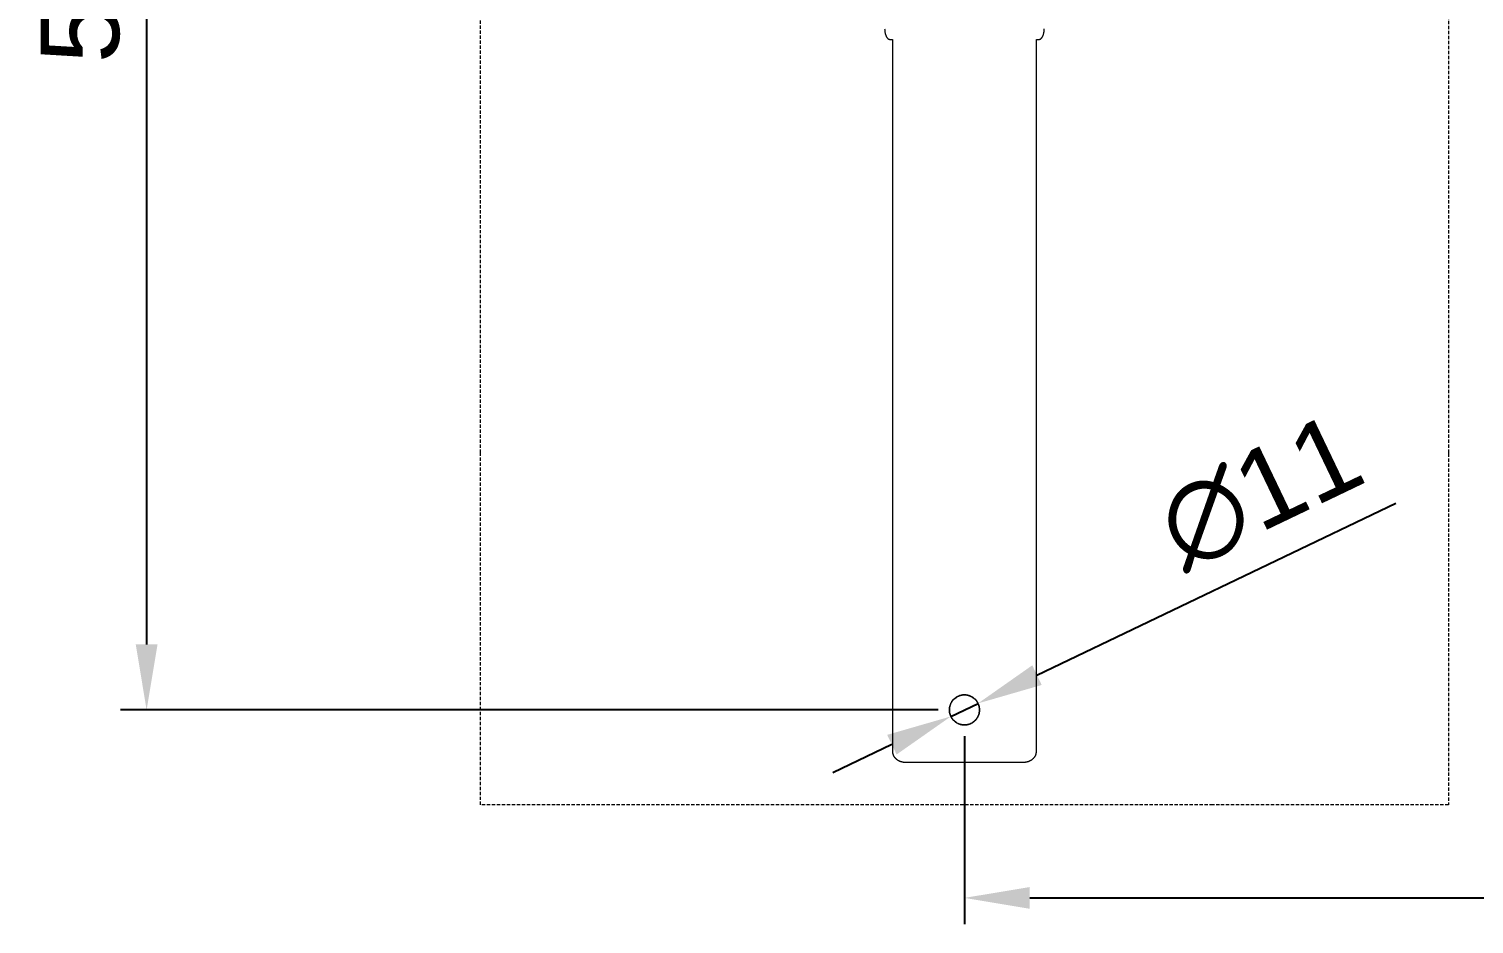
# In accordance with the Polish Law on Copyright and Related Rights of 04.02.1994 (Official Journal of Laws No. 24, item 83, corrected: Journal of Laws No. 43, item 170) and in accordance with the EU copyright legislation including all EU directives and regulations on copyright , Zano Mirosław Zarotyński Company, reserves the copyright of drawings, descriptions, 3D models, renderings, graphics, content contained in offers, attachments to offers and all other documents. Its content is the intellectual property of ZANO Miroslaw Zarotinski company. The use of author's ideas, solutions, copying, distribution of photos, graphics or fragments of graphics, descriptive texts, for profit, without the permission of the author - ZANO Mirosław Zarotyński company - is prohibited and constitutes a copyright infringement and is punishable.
# Model space of a CAD drawing. Header units: millimetres. Extents: x -75 to 3710, y -20 to 2482.
# Drawn here: x -75 to 478, y -20 to 322 of the extents above; entities that cross this region are included whole.
import ezdxf

# ---------------------------------------------------------------- set-up
doc = ezdxf.new("R2010")
doc.units = ezdxf.units.MM
doc.linetypes.add('HIDDEN', pattern=[1.905, 1.27, -0.635])
for name, color, linetype, lineweight in [('ZANO_R', 7, 'Continuous', 0), ('ZANO_R_przerywana', 7, 'HIDDEN', 0), ('ZANO_W', 1, 'Continuous', 0)]:
    doc.layers.add(name, color=color, linetype=linetype, lineweight=lineweight)
doc.styles.add('Arial', font='arial.ttf')
doc.styles.get("Standard").update_dxf_attribs({"font": 'ARIALUNI.TTF'})
doc.dimstyles.new('pl i ang', dxfattribs={"dimtxt": 50, "dimasz": 50, "dimexe": 1.25, "dimexo": 0.625, "dimgap": 10, "dimtad": 1, "dimtoh": 1, "dimtxsty": 'Standard', "dimcen": 2.5, "dimclrd": 1, "dimclre": 1, "dimclrt": 1, "dimadec": 0, "dimazin": 0, "dimtfac": 1, "dimtmove": 0, "dimatfit": 3, "dimfxl": 1, "dimarcsym": 1})

# ---------------------------------------------------------------- blocks, each defined once
blk = doc.blocks.new('*D417')
at = {"layer": 'ZANO_W', "color": 1, "lineweight": -2}
for p, q in [((272.8, 626.23), (-39.86, 626.23)), ((-29.86, 601.23), (-29.86, 87.24)), ((272.8, 62.24), (-39.86, 62.24))]:
    blk.add_line(p, q, dxfattribs=at)
at = {"layer": 'ZANO_W', "color": 1}
for points in [[(-25.69, 601.23), (-34.02, 601.23), (-29.86, 626.23)], [(-34.02, 87.24), (-25.69, 87.24), (-29.86, 62.24)]]:
    blk.add_solid(points, dxfattribs=at)
at = {"layer": 'ZANO_W', "color": 1, "insert": (-55.17, 344.23), "char_height": 30, "attachment_point": 5, "rotation": 90, "style": 'Arial'}
blk.add_mtext('564', dxfattribs=at)
blk = doc.blocks.new('*D418')
at = {"layer": 'ZANO_W', "color": 1, "lineweight": -2}
for p, q in [((282.8, 52.24), (282.8, -19.59)), ((1672.81, 52.24), (1672.81, -19.59)), ((307.8, -9.59), (1647.81, -9.59))]:
    blk.add_line(p, q, dxfattribs=at)
at = {"layer": 'ZANO_W', "color": 1}
for points in [[(307.8, -5.43), (307.8, -13.76), (282.8, -9.59)], [(1647.81, -13.76), (1647.81, -5.43), (1672.81, -9.59)]]:
    blk.add_solid(points, dxfattribs=at)
at = {"layer": 'ZANO_W', "color": 1, "insert": (977.81, 15.73), "char_height": 30, "attachment_point": 5, "style": 'Arial'}
blk.add_mtext('1390', dxfattribs=at)
blk = doc.blocks.new('*D419')
at = {"layer": 'ZANO_W', "color": 1, "lineweight": -2}
for p, q in [((310.54, 75.52), (447.73, 141.22)), ((277.62, 59.75), (287.99, 64.72)), ((255.07, 48.96), (232.52, 38.16))]:
    blk.add_line(p, q, dxfattribs=at)
at = {"layer": 'ZANO_W', "color": 1}
for points in [[(308.74, 79.28), (312.34, 71.76), (287.99, 64.72)], [(256.87, 45.2), (253.27, 52.71), (277.62, 59.75)]]:
    blk.add_solid(points, dxfattribs=at)
at = {"layer": 'ZANO_W', "color": 1, "insert": (395.93, 145.42), "char_height": 30, "attachment_point": 5, "rotation": 25.5899, "style": 'Arial'}
blk.add_mtext('∅11', dxfattribs=at)

msp = doc.modelspace()

# ---------------------------------------------------------------- linework, layer by layer
at = {"layer": 'ZANO_R'}
for p, q in [((252.3, 322.43), (252.31, 322.25)), ((252.31, 322.25), (252.31, 322.07)), ((252.31, 322.07), (252.32, 321.89)), ((252.32, 321.89), (252.34, 321.7)), ((252.34, 321.7), (252.36, 321.52)), ((252.36, 321.52), (252.38, 321.33)), ((252.38, 321.33), (252.41, 321.14)), ((252.41, 321.14), (252.44, 320.96)), ((252.44, 320.96), (252.48, 320.78)), ((252.48, 320.78), (252.53, 320.59)), ((252.53, 320.59), (252.58, 320.42)), ((313.03, 320.42), (313.08, 320.59)), ((313.08, 320.59), (313.12, 320.78)), ((313.12, 320.78), (313.16, 320.96)), ((313.16, 320.96), (313.2, 321.14)), ((313.2, 321.14), (313.23, 321.33)), ((313.23, 321.33), (313.25, 321.52)), ((313.25, 321.52), (313.27, 321.7)), ((313.27, 321.7), (313.29, 321.89)), ((313.29, 321.89), (313.3, 322.07)), ((313.3, 322.25), (313.3, 322.43)), ((313.3, 322.07), (313.3, 322.25)), ((252.58, 320.42), (252.63, 320.24)), ((252.63, 320.24), (252.69, 320.07)), ((252.69, 320.07), (252.72, 319.99)), ((252.72, 319.99), (252.75, 319.91)), ((252.75, 319.91), (252.78, 319.83)), ((252.78, 319.83), (252.82, 319.75)), ((252.82, 319.75), (252.85, 319.68)), ((252.85, 319.68), (252.89, 319.6)), ((252.89, 319.6), (252.93, 319.53)), ((252.93, 319.53), (252.96, 319.46)), ((252.96, 319.46), (253, 319.39)), ((253, 319.39), (253.04, 319.33)), ((253.04, 319.33), (253.08, 319.26)), ((253.08, 319.26), (253.12, 319.2)), ((253.12, 319.2), (253.17, 319.14)), ((253.17, 319.14), (253.21, 319.08)), ((253.21, 319.08), (253.25, 319.03)), ((253.25, 319.03), (253.3, 318.98)), ((253.3, 318.98), (253.34, 318.93)), ((253.34, 318.93), (253.39, 318.88)), ((253.39, 318.88), (253.43, 318.83)), ((253.43, 318.83), (253.48, 318.79)), ((253.48, 318.79), (253.52, 318.75)), ((253.52, 318.75), (253.57, 318.71)), ((253.57, 318.71), (253.59, 318.69)), ((253.59, 318.69), (253.61, 318.68)), ((253.61, 318.68), (253.64, 318.66)), ((253.64, 318.66), (253.66, 318.64)), ((253.66, 318.64), (253.68, 318.63)), ((253.68, 318.63), (253.71, 318.61)), ((253.71, 318.61), (253.73, 318.6)), ((253.73, 318.6), (253.75, 318.59)), ((253.75, 318.59), (253.78, 318.57)), ((253.78, 318.57), (253.8, 318.56)), ((253.8, 318.56), (253.82, 318.55)), ((253.82, 318.55), (253.85, 318.54)), ((253.85, 318.54), (253.87, 318.53)), ((253.87, 318.53), (253.89, 318.52)), ((253.89, 318.52), (253.92, 318.51)), ((253.92, 318.51), (253.94, 318.5)), ((253.94, 318.5), (253.96, 318.49)), ((253.96, 318.49), (253.99, 318.48)), ((253.99, 318.48), (254.01, 318.48)), ((254.01, 318.48), (254.03, 318.47)), ((254.03, 318.47), (254.06, 318.46)), ((254.06, 318.46), (254.08, 318.46)), ((254.08, 318.46), (254.1, 318.45)), ((254.1, 318.45), (254.12, 318.45)), ((254.12, 318.45), (254.15, 318.44)), ((254.15, 318.44), (254.17, 318.44)), ((254.17, 318.44), (254.19, 318.44)), ((254.19, 318.44), (254.21, 318.44)), ((254.21, 318.44), (254.24, 318.43)), ((254.24, 318.43), (254.26, 318.43)), ((254.26, 318.43), (254.28, 318.43)), ((254.28, 318.43), (254.3, 318.43)), ((254.3, 318.43), (255.3, 318.43)), ((255.3, 318.43), (255.3, 77.24)), ((310.3, 77.24), (310.3, 318.43)), ((310.3, 318.43), (311.3, 318.43)), ((311.3, 318.43), (311.33, 318.43)), ((311.33, 318.43), (311.35, 318.43)), ((311.35, 318.43), (311.37, 318.43)), ((311.37, 318.43), (311.39, 318.44)), ((311.39, 318.44), (311.42, 318.44)), ((311.42, 318.44), (311.44, 318.44)), ((311.44, 318.44), (311.46, 318.44)), ((311.46, 318.44), (311.48, 318.45)), ((311.48, 318.45), (311.51, 318.45)), ((311.51, 318.45), (311.53, 318.46)), ((311.53, 318.46), (311.55, 318.46)), ((311.55, 318.46), (311.58, 318.47)), ((311.58, 318.47), (311.6, 318.48)), ((311.6, 318.48), (311.62, 318.48)), ((311.62, 318.48), (311.64, 318.49)), ((311.64, 318.49), (311.67, 318.5)), ((311.67, 318.5), (311.69, 318.51)), ((311.69, 318.51), (311.71, 318.52)), ((311.71, 318.52), (311.74, 318.53)), ((311.74, 318.53), (311.76, 318.54)), ((311.76, 318.54), (311.78, 318.55)), ((311.78, 318.55), (311.81, 318.56)), ((311.81, 318.56), (311.83, 318.57)), ((311.83, 318.57), (311.85, 318.59)), ((311.85, 318.59), (311.88, 318.6)), ((311.88, 318.6), (311.9, 318.61)), ((311.9, 318.61), (311.92, 318.63)), ((311.92, 318.63), (311.95, 318.64)), ((311.95, 318.64), (311.97, 318.66)), ((311.97, 318.66), (311.99, 318.68)), ((311.99, 318.68), (312.02, 318.69)), ((312.02, 318.69), (312.04, 318.71)), ((312.04, 318.71), (312.09, 318.75)), ((312.09, 318.75), (312.13, 318.79)), ((312.13, 318.79), (312.18, 318.83)), ((312.18, 318.83), (312.22, 318.88)), ((312.22, 318.88), (312.27, 318.93)), ((312.27, 318.93), (312.31, 318.98)), ((312.31, 318.98), (312.35, 319.03)), ((312.35, 319.03), (312.4, 319.08)), ((312.4, 319.08), (312.44, 319.14)), ((312.44, 319.14), (312.48, 319.2)), ((312.48, 319.2), (312.52, 319.26)), ((312.52, 319.26), (312.56, 319.33)), ((312.56, 319.33), (312.6, 319.39)), ((312.6, 319.39), (312.64, 319.46)), ((312.64, 319.46), (312.68, 319.53)), ((312.68, 319.53), (312.72, 319.6)), ((312.72, 319.6), (312.75, 319.68)), ((312.75, 319.68), (312.79, 319.75)), ((312.79, 319.75), (312.82, 319.83)), ((312.82, 319.83), (312.86, 319.91)), ((312.86, 319.91), (312.89, 319.99)), ((312.89, 319.99), (312.92, 320.07)), ((312.92, 320.07), (312.98, 320.24)), ((312.98, 320.24), (313.03, 320.42)), ((97.73, 160.18), (97.73, 160.51)), ((467.88, 160.51), (467.88, 160.18)), ((255.3, 77.24), (255.3, 46.24)), ((310.3, 46.24), (310.3, 77.24)), ((278.76, 66.32), (278.62, 66.18)), ((278.67, 66.23), (278.81, 66.37)), ((278.9, 66.46), (278.76, 66.32)), ((278.81, 66.37), (278.95, 66.51)), ((279.05, 66.59), (278.9, 66.46)), ((278.95, 66.51), (279.1, 66.64)), ((279.2, 66.72), (279.05, 66.59)), ((279.1, 66.64), (279.25, 66.76)), ((279.36, 66.84), (279.2, 66.72)), ((279.25, 66.76), (279.41, 66.88)), ((279.52, 66.96), (279.36, 66.84)), ((279.41, 66.88), (279.57, 66.99)), ((279.69, 67.07), (279.52, 66.96)), ((279.57, 66.99), (279.73, 67.1)), ((279.86, 67.18), (279.69, 67.07)), ((279.73, 67.1), (279.9, 67.2)), ((280.03, 67.27), (279.86, 67.18)), ((279.9, 67.2), (280.07, 67.3)), ((280.21, 67.37), (280.03, 67.27)), ((280.07, 67.3), (280.25, 67.39)), ((280.39, 67.46), (280.21, 67.37)), ((280.25, 67.39), (280.42, 67.47)), ((280.57, 67.54), (280.39, 67.46)), ((280.42, 67.47), (280.6, 67.55)), ((280.75, 67.61), (280.57, 67.54)), ((280.6, 67.55), (280.79, 67.62)), ((280.94, 67.68), (280.75, 67.61)), ((280.79, 67.62), (280.97, 67.69)), ((281.13, 67.74), (280.94, 67.68)), ((280.97, 67.69), (281.16, 67.75)), ((281.32, 67.79), (281.13, 67.74)), ((281.16, 67.75), (281.35, 67.8)), ((281.52, 67.84), (281.32, 67.79)), ((281.35, 67.8), (281.54, 67.85)), ((281.71, 67.88), (281.52, 67.84)), ((281.54, 67.85), (281.73, 67.89)), ((281.91, 67.92), (281.71, 67.88)), ((281.73, 67.89), (281.92, 67.92)), ((282.11, 67.95), (281.91, 67.92)), ((281.92, 67.92), (282.12, 67.95)), ((282.31, 67.97), (282.11, 67.95)), ((282.12, 67.95), (282.31, 67.97)), ((282.31, 67.97), (282.51, 67.98)), ((282.5, 67.98), (282.31, 67.97)), ((282.7, 67.99), (282.5, 67.98)), ((282.51, 67.98), (282.71, 67.99)), ((282.9, 67.99), (282.7, 67.99)), ((282.71, 67.99), (282.9, 67.99)), ((282.9, 67.99), (283.1, 67.98)), ((283.1, 67.98), (282.9, 67.99)), ((283.1, 67.98), (283.29, 67.97)), ((283.3, 67.97), (283.1, 67.98)), ((283.29, 67.97), (283.49, 67.95)), ((283.5, 67.95), (283.3, 67.97)), ((283.49, 67.95), (283.68, 67.92)), ((283.7, 67.92), (283.5, 67.95)), ((283.68, 67.92), (283.88, 67.89)), ((283.89, 67.88), (283.7, 67.92)), ((283.88, 67.89), (284.07, 67.85)), ((284.09, 67.84), (283.89, 67.88)), ((284.07, 67.85), (284.26, 67.8)), ((284.28, 67.79), (284.09, 67.84)), ((284.26, 67.8), (284.45, 67.75)), ((284.48, 67.74), (284.28, 67.79)), ((284.45, 67.75), (284.64, 67.69)), ((284.67, 67.68), (284.48, 67.74)), ((284.64, 67.69), (284.82, 67.62)), ((284.85, 67.61), (284.67, 67.68)), ((284.82, 67.62), (285, 67.55)), ((285.04, 67.54), (284.85, 67.61)), ((285, 67.55), (285.18, 67.47)), ((285.22, 67.46), (285.04, 67.54)), ((285.18, 67.47), (285.36, 67.39)), ((285.4, 67.37), (285.22, 67.46)), ((285.36, 67.39), (285.54, 67.3)), ((285.58, 67.27), (285.4, 67.37)), ((285.54, 67.3), (285.71, 67.2)), ((285.75, 67.18), (285.58, 67.27)), ((285.71, 67.2), (285.88, 67.1)), ((285.92, 67.07), (285.75, 67.18)), ((285.88, 67.1), (286.04, 66.99)), ((286.09, 66.96), (285.92, 67.07)), ((286.04, 66.99), (286.2, 66.88)), ((286.25, 66.84), (286.09, 66.96)), ((286.2, 66.88), (286.36, 66.76)), ((286.41, 66.72), (286.25, 66.84)), ((286.36, 66.76), (286.51, 66.64)), ((286.56, 66.59), (286.41, 66.72)), ((286.51, 66.64), (286.66, 66.51)), ((286.71, 66.46), (286.56, 66.59)), ((286.66, 66.51), (286.8, 66.37)), ((286.85, 66.32), (286.71, 66.46)), ((286.8, 66.37), (286.94, 66.23)), ((286.99, 66.18), (286.85, 66.32)), ((277.05, 62.34), (277.06, 62.53)), ((277.06, 62.39), (277.05, 62.19)), ((277.05, 62.14), (277.05, 62.34)), ((277.05, 62.19), (277.06, 61.99)), ((277.06, 61.94), (277.05, 62.14)), ((277.08, 62.79), (277.06, 62.59)), ((277.06, 62.53), (277.07, 62.73)), ((277.06, 62.59), (277.06, 62.39)), ((277.06, 61.99), (277.07, 61.79)), ((277.07, 61.75), (277.06, 61.94)), ((277.07, 62.73), (277.09, 62.92)), ((277.07, 61.79), (277.09, 61.59)), ((277.09, 61.55), (277.07, 61.75)), ((277.1, 62.98), (277.08, 62.79)), ((277.09, 62.92), (277.12, 63.12)), ((277.09, 61.59), (277.12, 61.39)), ((277.12, 61.36), (277.09, 61.55)), ((277.13, 63.18), (277.1, 62.98)), ((277.12, 63.12), (277.15, 63.31)), ((277.12, 61.39), (277.15, 61.2)), ((277.15, 61.17), (277.12, 61.36)), ((277.17, 63.38), (277.13, 63.18)), ((277.15, 63.31), (277.19, 63.5)), ((277.15, 61.2), (277.19, 61)), ((277.19, 60.97), (277.15, 61.17)), ((277.21, 63.57), (277.17, 63.38)), ((277.19, 63.5), (277.24, 63.7)), ((277.19, 61), (277.23, 60.81)), ((277.24, 60.78), (277.19, 60.97)), ((277.26, 63.77), (277.21, 63.57)), ((277.23, 60.81), (277.29, 60.61)), ((277.24, 63.7), (277.29, 63.88)), ((277.29, 60.59), (277.24, 60.78)), ((277.32, 63.96), (277.26, 63.77)), ((277.29, 63.88), (277.35, 64.07)), ((277.38, 64.15), (277.32, 63.96)), ((277.35, 64.07), (277.42, 64.26)), ((277.45, 64.33), (277.38, 64.15)), ((277.42, 64.26), (277.49, 64.44)), ((277.53, 64.52), (277.45, 64.33)), ((277.49, 64.44), (277.57, 64.62)), ((277.61, 64.7), (277.53, 64.52)), ((277.57, 64.62), (277.65, 64.8)), ((277.7, 64.88), (277.61, 64.7)), ((277.65, 64.8), (277.74, 64.97)), ((277.79, 65.06), (277.7, 64.88)), ((277.74, 64.97), (277.84, 65.14)), ((277.89, 65.23), (277.79, 65.06)), ((277.84, 65.14), (277.94, 65.31)), ((278, 65.4), (277.89, 65.23)), ((277.94, 65.31), (278.05, 65.47)), ((278.11, 65.56), (278, 65.4)), ((278.05, 65.47), (278.16, 65.63)), ((278.23, 65.72), (278.11, 65.56)), ((278.16, 65.63), (278.28, 65.79)), ((278.35, 65.88), (278.23, 65.72)), ((278.28, 65.79), (278.41, 65.94)), ((278.48, 66.03), (278.35, 65.88)), ((278.41, 65.94), (278.54, 66.09)), ((278.62, 66.18), (278.48, 66.03)), ((278.54, 66.09), (278.67, 66.23)), ((286.94, 66.23), (287.07, 66.09)), ((287.13, 66.03), (286.99, 66.18)), ((287.07, 66.09), (287.2, 65.94)), ((287.25, 65.88), (287.13, 66.03)), ((287.2, 65.94), (287.33, 65.79)), ((287.38, 65.72), (287.25, 65.88)), ((287.33, 65.79), (287.44, 65.63)), ((287.5, 65.56), (287.38, 65.72)), ((287.44, 65.63), (287.56, 65.47)), ((287.61, 65.4), (287.5, 65.56)), ((287.56, 65.47), (287.67, 65.31)), ((287.72, 65.23), (287.61, 65.4)), ((287.67, 65.31), (287.77, 65.14)), ((287.82, 65.06), (287.72, 65.23)), ((287.77, 65.14), (287.86, 64.97)), ((287.91, 64.88), (287.82, 65.06)), ((287.86, 64.97), (287.95, 64.8)), ((288, 64.7), (287.91, 64.88)), ((287.95, 64.8), (288.04, 64.62)), ((288.08, 64.52), (288, 64.7)), ((288.04, 64.62), (288.12, 64.44)), ((288.16, 64.33), (288.08, 64.52)), ((288.12, 64.44), (288.19, 64.26)), ((288.23, 64.15), (288.16, 64.33)), ((288.19, 64.26), (288.25, 64.07)), ((288.29, 63.96), (288.23, 64.15)), ((288.25, 64.07), (288.31, 63.88)), ((288.35, 63.77), (288.29, 63.96)), ((288.31, 63.88), (288.37, 63.69)), ((288.37, 60.78), (288.31, 60.59)), ((288.32, 60.61), (288.37, 60.81)), ((288.4, 63.57), (288.35, 63.77)), ((288.37, 63.69), (288.41, 63.5)), ((288.37, 60.81), (288.42, 61)), ((288.41, 60.97), (288.37, 60.78)), ((288.44, 63.38), (288.4, 63.57)), ((288.41, 63.5), (288.45, 63.31)), ((288.45, 61.16), (288.41, 60.97)), ((288.42, 61), (288.46, 61.2)), ((288.48, 63.18), (288.44, 63.38)), ((288.45, 63.31), (288.49, 63.12)), ((288.49, 61.36), (288.45, 61.16)), ((288.46, 61.2), (288.49, 61.39)), ((288.5, 62.98), (288.48, 63.18)), ((288.49, 63.12), (288.51, 62.92)), ((288.49, 61.39), (288.52, 61.59)), ((288.51, 61.55), (288.49, 61.36)), ((288.53, 62.79), (288.5, 62.98)), ((288.51, 62.92), (288.53, 62.73)), ((288.53, 61.75), (288.51, 61.55)), ((288.52, 61.59), (288.54, 61.79)), ((288.54, 62.59), (288.53, 62.79)), ((288.53, 62.73), (288.55, 62.53)), ((288.55, 61.94), (288.53, 61.75)), ((288.55, 62.39), (288.54, 62.59)), ((288.54, 61.79), (288.55, 61.99)), ((288.55, 62.53), (288.55, 62.34)), ((288.55, 62.19), (288.55, 62.39)), ((288.55, 62.34), (288.55, 62.14)), ((288.55, 61.99), (288.55, 62.19)), ((288.55, 62.14), (288.55, 61.94)), ((277.29, 60.61), (277.35, 60.42)), ((277.35, 60.41), (277.29, 60.59)), ((277.35, 60.42), (277.41, 60.24)), ((277.42, 60.22), (277.35, 60.41)), ((277.41, 60.24), (277.49, 60.05)), ((277.49, 60.04), (277.42, 60.22)), ((277.49, 60.05), (277.57, 59.87)), ((277.57, 59.86), (277.49, 60.04)), ((277.57, 59.87), (277.65, 59.69)), ((277.65, 59.68), (277.57, 59.86)), ((277.65, 59.69), (277.74, 59.51)), ((277.74, 59.51), (277.65, 59.68)), ((277.84, 59.34), (277.74, 59.51)), ((277.74, 59.51), (277.84, 59.33)), ((277.94, 59.17), (277.84, 59.34)), ((277.84, 59.33), (277.94, 59.16)), ((278.05, 59), (277.94, 59.17)), ((277.94, 59.16), (278.05, 59)), ((278.16, 58.84), (278.05, 59)), ((278.05, 59), (278.17, 58.83)), ((278.28, 58.69), (278.16, 58.84)), ((278.17, 58.83), (278.29, 58.68)), ((278.41, 58.53), (278.28, 58.69)), ((278.29, 58.68), (278.42, 58.52)), ((278.53, 58.39), (278.41, 58.53)), ((278.42, 58.52), (278.55, 58.37)), ((278.67, 58.24), (278.53, 58.39)), ((278.55, 58.37), (278.69, 58.23)), ((278.81, 58.1), (278.67, 58.24)), ((278.69, 58.23), (278.83, 58.08)), ((278.95, 57.97), (278.81, 58.1)), ((278.83, 58.08), (278.97, 57.95)), ((279.1, 57.84), (278.95, 57.97)), ((278.97, 57.95), (279.12, 57.82)), ((279.25, 57.72), (279.1, 57.84)), ((279.12, 57.82), (279.28, 57.69)), ((279.41, 57.6), (279.25, 57.72)), ((279.28, 57.69), (279.44, 57.57)), ((279.57, 57.48), (279.41, 57.6)), ((279.44, 57.57), (279.6, 57.46)), ((279.73, 57.38), (279.57, 57.48)), ((279.6, 57.46), (279.77, 57.35)), ((279.9, 57.28), (279.73, 57.38)), ((279.77, 57.35), (279.94, 57.25)), ((280.07, 57.18), (279.9, 57.28)), ((279.94, 57.25), (280.12, 57.15)), ((280.25, 57.09), (280.07, 57.18)), ((280.12, 57.15), (280.3, 57.06)), ((280.42, 57), (280.25, 57.09)), ((280.3, 57.06), (280.48, 56.98)), ((280.6, 56.93), (280.42, 57)), ((280.48, 56.98), (280.66, 56.9)), ((280.79, 56.85), (280.6, 56.93)), ((280.66, 56.9), (280.85, 56.83)), ((280.97, 56.79), (280.79, 56.85)), ((280.85, 56.83), (281.04, 56.77)), ((281.16, 56.73), (280.97, 56.79)), ((281.04, 56.77), (281.23, 56.71)), ((281.35, 56.68), (281.16, 56.73)), ((281.23, 56.71), (281.42, 56.66)), ((281.54, 56.63), (281.35, 56.68)), ((281.42, 56.66), (281.61, 56.61)), ((281.73, 56.59), (281.54, 56.63)), ((281.61, 56.61), (281.81, 56.57)), ((281.92, 56.56), (281.73, 56.59)), ((281.81, 56.57), (282.01, 56.54)), ((282.12, 56.53), (281.92, 56.56)), ((282.01, 56.54), (282.21, 56.52)), ((282.31, 56.51), (282.12, 56.53)), ((282.21, 56.52), (282.4, 56.5)), ((282.51, 56.5), (282.31, 56.51)), ((282.4, 56.5), (282.6, 56.49)), ((282.7, 56.49), (282.51, 56.5)), ((282.6, 56.49), (282.8, 56.49)), ((282.9, 56.49), (282.7, 56.49)), ((282.8, 56.49), (283, 56.49)), ((283.1, 56.5), (282.9, 56.49)), ((283, 56.49), (283.2, 56.5)), ((283.29, 56.51), (283.1, 56.5)), ((283.2, 56.5), (283.4, 56.52)), ((283.49, 56.53), (283.29, 56.51)), ((283.4, 56.52), (283.6, 56.54)), ((283.68, 56.56), (283.49, 56.53)), ((283.6, 56.54), (283.8, 56.57)), ((283.88, 56.59), (283.68, 56.56)), ((283.8, 56.57), (283.99, 56.61)), ((284.07, 56.63), (283.88, 56.59)), ((283.99, 56.61), (284.19, 56.66)), ((284.26, 56.68), (284.07, 56.63)), ((284.19, 56.66), (284.38, 56.71)), ((284.45, 56.73), (284.26, 56.68)), ((284.38, 56.71), (284.57, 56.77)), ((284.64, 56.79), (284.45, 56.73)), ((284.57, 56.77), (284.76, 56.83)), ((284.82, 56.85), (284.64, 56.79)), ((284.76, 56.83), (284.95, 56.9)), ((285, 56.93), (284.82, 56.85)), ((284.95, 56.9), (285.13, 56.98)), ((285.18, 57), (285, 56.93)), ((285.13, 56.98), (285.31, 57.06)), ((285.36, 57.09), (285.18, 57)), ((285.31, 57.06), (285.49, 57.15)), ((285.54, 57.18), (285.36, 57.09)), ((285.49, 57.15), (285.66, 57.25)), ((285.71, 57.27), (285.54, 57.18)), ((285.66, 57.25), (285.84, 57.35)), ((285.87, 57.38), (285.71, 57.27)), ((285.84, 57.35), (286, 57.46)), ((286.04, 57.48), (285.87, 57.38)), ((286, 57.46), (286.17, 57.57)), ((286.2, 57.6), (286.04, 57.48)), ((286.17, 57.57), (286.33, 57.69)), ((286.36, 57.72), (286.2, 57.6)), ((286.33, 57.69), (286.48, 57.82)), ((286.51, 57.84), (286.36, 57.72)), ((286.48, 57.82), (286.63, 57.95)), ((286.66, 57.97), (286.51, 57.84)), ((286.63, 57.95), (286.78, 58.08)), ((286.8, 58.1), (286.66, 57.97)), ((286.78, 58.08), (286.92, 58.23)), ((286.94, 58.24), (286.8, 58.1)), ((286.92, 58.23), (287.06, 58.37)), ((287.07, 58.39), (286.94, 58.24)), ((287.06, 58.37), (287.19, 58.52)), ((287.2, 58.53), (287.07, 58.39)), ((287.19, 58.52), (287.32, 58.68)), ((287.32, 58.69), (287.2, 58.53)), ((287.44, 58.84), (287.32, 58.69)), ((287.32, 58.68), (287.44, 58.83)), ((287.56, 59), (287.44, 58.84)), ((287.44, 58.83), (287.55, 59)), ((287.55, 59), (287.66, 59.16)), ((287.66, 59.17), (287.56, 59)), ((287.77, 59.33), (287.66, 59.17)), ((287.66, 59.16), (287.77, 59.33)), ((287.86, 59.51), (287.77, 59.33)), ((287.77, 59.33), (287.86, 59.51)), ((287.86, 59.51), (287.96, 59.69)), ((287.95, 59.68), (287.86, 59.51)), ((288.04, 59.86), (287.95, 59.68)), ((287.96, 59.69), (288.04, 59.87)), ((288.04, 59.87), (288.12, 60.05)), ((288.12, 60.04), (288.04, 59.86)), ((288.12, 60.05), (288.19, 60.24)), ((288.19, 60.22), (288.12, 60.04)), ((288.19, 60.24), (288.26, 60.42)), ((288.25, 60.4), (288.19, 60.22)), ((288.31, 60.59), (288.25, 60.4)), ((288.26, 60.42), (288.32, 60.61)), ((255.3, 46.24), (255.31, 46.14)), ((255.31, 46.14), (255.31, 46.04)), ((255.31, 46.04), (255.32, 45.94)), ((255.32, 45.94), (255.33, 45.84)), ((255.33, 45.84), (255.34, 45.75)), ((255.34, 45.75), (255.36, 45.65)), ((255.36, 45.65), (255.38, 45.55)), ((255.38, 45.55), (255.4, 45.45)), ((255.4, 45.45), (255.43, 45.36)), ((255.43, 45.36), (255.46, 45.26)), ((255.46, 45.26), (255.49, 45.16)), ((255.49, 45.16), (255.53, 45.06)), ((255.53, 45.06), (255.57, 44.97)), ((255.57, 44.97), (255.61, 44.88)), ((255.61, 44.88), (255.65, 44.78)), ((255.65, 44.78), (255.7, 44.69)), ((255.7, 44.69), (255.75, 44.6)), ((255.75, 44.6), (255.81, 44.51)), ((255.81, 44.51), (255.86, 44.42)), ((255.86, 44.42), (255.92, 44.33)), ((255.92, 44.33), (255.99, 44.24)), ((255.99, 44.24), (256.05, 44.16)), ((309.56, 44.16), (309.62, 44.24)), ((309.62, 44.24), (309.68, 44.33)), ((309.68, 44.33), (309.74, 44.42)), ((309.74, 44.42), (309.8, 44.51)), ((309.8, 44.51), (309.85, 44.6)), ((309.85, 44.6), (309.91, 44.69)), ((309.91, 44.69), (309.95, 44.78)), ((309.95, 44.78), (310, 44.88)), ((310, 44.88), (310.04, 44.97)), ((310.04, 44.97), (310.08, 45.06)), ((310.08, 45.06), (310.11, 45.16)), ((310.11, 45.16), (310.15, 45.26)), ((310.15, 45.26), (310.18, 45.36)), ((310.18, 45.36), (310.2, 45.45)), ((310.2, 45.45), (310.23, 45.55)), ((310.23, 45.55), (310.25, 45.65)), ((310.25, 45.65), (310.26, 45.75)), ((310.26, 45.75), (310.28, 45.84)), ((310.28, 45.84), (310.29, 45.94)), ((310.29, 45.94), (310.3, 46.04)), ((310.3, 46.14), (310.3, 46.24)), ((310.3, 46.04), (310.3, 46.14)), ((256.05, 44.16), (256.12, 44.08)), ((256.12, 44.08), (256.18, 44)), ((256.18, 44), (256.26, 43.91)), ((256.26, 43.91), (256.33, 43.84)), ((256.33, 43.84), (256.41, 43.76)), ((256.41, 43.76), (256.48, 43.68)), ((256.48, 43.68), (256.56, 43.61)), ((256.56, 43.61), (256.64, 43.54)), ((256.64, 43.54), (256.73, 43.47)), ((256.73, 43.47), (256.81, 43.4)), ((256.81, 43.4), (256.9, 43.33)), ((256.9, 43.33), (257, 43.27)), ((257, 43.27), (257.09, 43.2)), ((257.09, 43.2), (257.19, 43.14)), ((257.19, 43.14), (257.29, 43.07)), ((257.29, 43.07), (257.39, 43.02)), ((257.39, 43.02), (257.49, 42.96)), ((257.49, 42.96), (257.6, 42.9)), ((257.6, 42.9), (257.7, 42.85)), ((257.7, 42.85), (257.81, 42.8)), ((257.81, 42.8), (257.91, 42.75)), ((257.91, 42.75), (258.02, 42.71)), ((258.02, 42.71), (258.13, 42.66)), ((258.13, 42.66), (258.24, 42.62)), ((258.24, 42.62), (258.35, 42.58)), ((258.35, 42.58), (258.46, 42.55)), ((258.46, 42.55), (258.58, 42.51)), ((258.58, 42.51), (258.7, 42.47)), ((258.7, 42.47), (258.82, 42.44)), ((258.82, 42.44), (258.94, 42.41)), ((258.94, 42.41), (259.06, 42.38)), ((259.06, 42.38), (259.18, 42.36)), ((259.18, 42.36), (259.31, 42.34)), ((259.31, 42.34), (259.43, 42.31)), ((259.43, 42.31), (259.55, 42.3)), ((259.55, 42.3), (259.68, 42.28)), ((259.68, 42.28), (259.8, 42.27)), ((259.8, 42.27), (259.93, 42.26)), ((259.93, 42.26), (260.05, 42.25)), ((260.05, 42.25), (260.18, 42.24)), ((260.18, 42.24), (260.3, 42.24)), ((260.3, 42.24), (260.43, 42.24)), ((260.43, 42.24), (265.74, 42.24)), ((265.74, 42.24), (266.71, 42.24)), ((266.71, 42.24), (298.9, 42.24)), ((298.9, 42.24), (299.87, 42.24)), ((299.87, 42.24), (305.18, 42.24)), ((305.18, 42.24), (305.31, 42.24)), ((305.31, 42.24), (305.43, 42.24)), ((305.43, 42.24), (305.56, 42.25)), ((305.56, 42.25), (305.68, 42.26)), ((305.68, 42.26), (305.81, 42.27)), ((305.81, 42.27), (305.93, 42.28)), ((305.93, 42.28), (306.05, 42.3)), ((306.05, 42.3), (306.18, 42.31)), ((306.18, 42.31), (306.3, 42.34)), ((306.3, 42.34), (306.42, 42.36)), ((306.42, 42.36), (306.55, 42.38)), ((306.55, 42.38), (306.67, 42.41)), ((306.67, 42.41), (306.79, 42.44)), ((306.79, 42.44), (306.91, 42.47)), ((306.91, 42.47), (307.03, 42.51)), ((307.03, 42.51), (307.15, 42.55)), ((307.15, 42.55), (307.26, 42.58)), ((307.26, 42.58), (307.37, 42.62)), ((307.37, 42.62), (307.48, 42.66)), ((307.48, 42.66), (307.59, 42.71)), ((307.59, 42.71), (307.69, 42.75)), ((307.69, 42.75), (307.8, 42.8)), ((307.8, 42.8), (307.91, 42.85)), ((307.91, 42.85), (308.01, 42.9)), ((308.01, 42.9), (308.11, 42.96)), ((308.11, 42.96), (308.22, 43.02)), ((308.22, 43.02), (308.32, 43.07)), ((308.32, 43.07), (308.41, 43.14)), ((308.41, 43.14), (308.51, 43.2)), ((308.51, 43.2), (308.61, 43.27)), ((308.61, 43.27), (308.7, 43.33)), ((308.7, 43.33), (308.8, 43.4)), ((308.8, 43.4), (308.88, 43.47)), ((308.88, 43.47), (308.96, 43.54)), ((308.96, 43.54), (309.04, 43.61)), ((309.04, 43.61), (309.12, 43.68)), ((309.12, 43.68), (309.2, 43.76)), ((309.2, 43.76), (309.28, 43.84)), ((309.28, 43.84), (309.35, 43.91)), ((309.35, 43.91), (309.42, 44)), ((309.42, 44), (309.49, 44.08)), ((309.49, 44.08), (309.56, 44.16))]:
    msp.add_line(p, q, dxfattribs=at)
msp.add_circle((282.8, 62.24), 5.75, dxfattribs=at)
at = {"layer": 'ZANO_R_przerywana'}
for p, q in [((97.73, 160.51), (97.73, 342.67)), ((467.88, 342.67), (467.88, 160.51)), ((97.73, 25.91), (97.73, 160.18)), ((467.88, 160.18), (467.88, 25.91)), ((377.73, 25.91), (97.73, 25.91)), ((467.88, 25.91), (377.73, 25.91))]:
    msp.add_line(p, q, dxfattribs=at)

# ---------------------------------------------------------------- dimensions: what is measured, and where the dimension line sits
at = {"layer": 'ZANO_W'}
dim = msp.add_linear_dim(base=(-29.86, 62.24), p1=(282.8, 626.23), p2=(282.8, 62.24), angle=90, dimstyle='pl i ang', override={"dimtxt": 30, "dimasz": 25, "dimexe": 10, "dimexo": 10, "dimtoh": 0, "dimdec": 0, "dimtxsty": 'Arial', "dimtdec": 0, "dimtmove": 1}, dxfattribs=at)
dim.commit()
dim.dimension.update_dxf_attribs({"geometry": '*D417', "text_midpoint": (-55.17, 344.23)})
dim = msp.add_diameter_dim_2p(p1=(277.62, 59.75), p2=(287.99, 64.72), dimstyle='pl i ang', override={"dimtxt": 30, "dimasz": 25, "dimexe": 10, "dimexo": 10, "dimtoh": 0, "dimdec": 0, "dimtxsty": 'Arial', "dimtdec": 0, "dimtmove": 1}, dxfattribs=at)
dim.commit()
dim.dimension.update_dxf_attribs({"geometry": '*D419', "text_midpoint": (407.23, 121.83), "dimtype": 163})
dim = msp.add_linear_dim(base=(1672.81, -9.59), p1=(282.8, 62.24), p2=(1672.81, 62.24), dimstyle='pl i ang', override={"dimtxt": 30, "dimasz": 25, "dimexe": 10, "dimexo": 10, "dimtoh": 0, "dimdec": 0, "dimtxsty": 'Arial', "dimtdec": 0, "dimtmove": 1}, dxfattribs=at)
dim.commit()
dim.dimension.update_dxf_attribs({"geometry": '*D418', "text_midpoint": (977.81, 15.73)})

doc.saveas('drawing.dxf')
